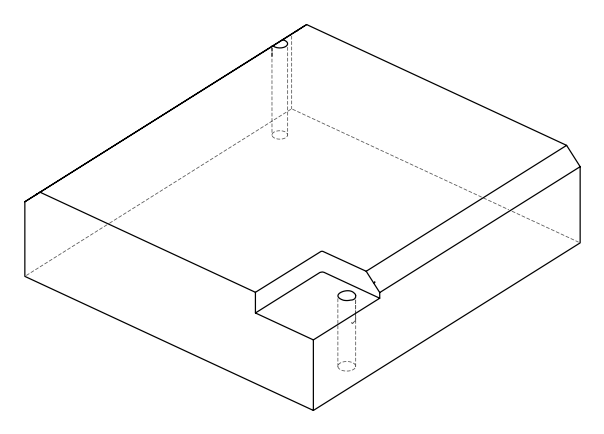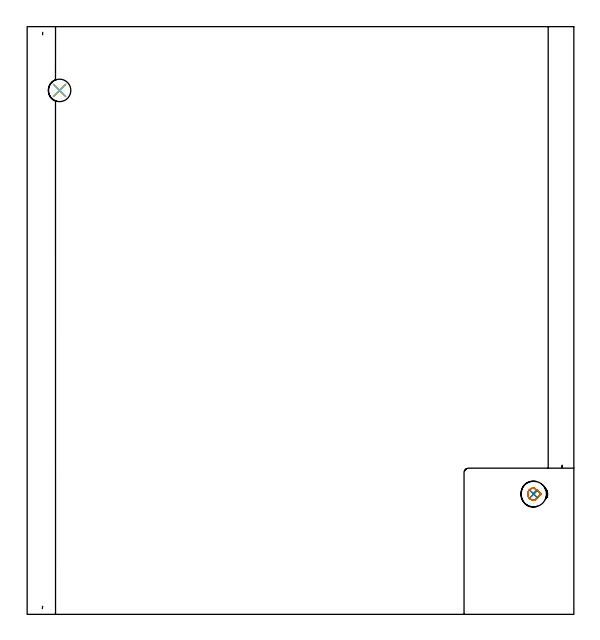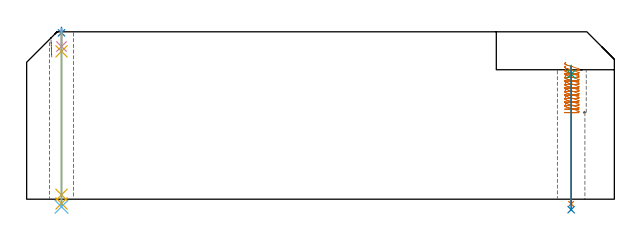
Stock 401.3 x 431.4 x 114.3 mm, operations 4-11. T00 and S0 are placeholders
(PLAN: 11 operations, 8 tool changes, 134.3 min)
(1 AREA_MILL | FG_CHAMFER_SURFACE | UGT0205_001 | 27.85 min | 93337 mm3)
(2 AREA_MILL_1 | FG_CHAMFER_SURFACE_1 | UGT0205_001 | 18.47 min | 58631 mm3)
(3 MILL_CORNER_NOTCH_RECTANGULAR | CORNER_NOTCH_RECTANGULAR | NXT0201_008 | Follow Part, ap 1.5, ae 75% | 83.98 min | 222568 mm3)
(4 MILL_SLOT_ROUND_PART | SLOT_PARTIAL_ROUND | NXT0201_013 | Follow Part, ap 2.5, ae 75% | 2.01 min | 8068 mm3)
(5 SPOT_DRILL | STEP1HOLE | NXT0321_9005460120000 | 0.03 min | 19 mm3)
(6 SPOT_DRILL_1 | STEP1HOLE_1 | NXT0321_9005460120000 | 0.05 min | 0 mm3)
(7 DRILL_BLIND_HOLE_INTO_CENTER | STEP1HOLE | NXT0301_038 | 0.05 min | 304 mm3)
(8 GUN_DRILL_THROUGH_HOLE | STEP1HOLE | UGT0307_002 | 0.55 min | 2939 mm3)
(9 SPADE_DRILL_TO_ENLARGE_THROUGH_HOLE | STEP1HOLE | UGT0306_007 | 0.49 min | 21007 mm3)
(10 DRILL_THROUGH_HOLE_INTO_CENTER | STEP1HOLE_1 | NXT0301_065 | 0.38 min | 4066 mm3)
(11 DRILL_TO_ENLARGE_THROUGH_HOLE | STEP1HOLE_1 | UGT0301_256 | 0.4 min | 12518 mm3)
(TOOL UGT0205_001 | Chamfer Mill 20 x 3 x 45 deg. | D20 FL50 Z2)
(TOOL NXT0201_008 | ENDMILL 6mm [2P460-0600-NA 1630] | D6 FL26 Z6)
(TOOL NXT0201_013 | ENDMILL 10mm | D10 FL30 Z4)
(TOOL NXT0321_9005460120000 | NC Spot Drill, 142deg, 12mm, Carbide, Uncoated | D12 PA142 FL30 Z2)
(TOOL NXT0301_038 | Carbide Drill 6.7mm [860.1-0670-034A1-MM 2214] | D6.7 PA140 FL53 Z2)
(TOOL UGT0307_002 | Gun Drill 6 mm | D6 PA130 FL24 Z1)
(TOOL UGT0306_007 | Spade Drill 16.5mm | D16.5 PA132 FL10 Z2)
(TOOL NXT0301_065 | Carbide Drill 9.4mm [860.1-0940-075A1-MM 2214] | D9.4 PA140 FL98 Z2)
(TOOL UGT0301_256 | Twist Drill 18.8 mm | D18.8 PA118 FL135 Z2)
(OP 4 MILL_SLOT_ROUND_PART)
G17 G21 G94 G90
T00 M6
G54
G17 G0 G90 X368.138 Y90.728 S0 M3
G43 Z124.3 H0
Z93.3
G94 G1 X367.868 Y90.296 Z93.164 F250.
X367.575 Y89.562 Z92.952
X367.417 Y88.788 Z92.74
X367.4 Y87.997 Z92.528
X367.525 Y87.216 Z92.316
X367.787 Y86.471 Z92.104
X367.928 Y86.209 Z92.025
X368.069 Y85.948 Z91.945
X368.575 Y85.292 Z91.723
X369.195 Y84.742 Z91.501
X369.906 Y84.317 Z91.279
X370.685 Y84.033 Z91.057
X371.502 Y83.9 Z90.835
X372.331 Y83.922 Z90.613
X372.622 Y83.978 Z90.534
X377.019 Y88.209 Z88.899
X377.098 Y88.391 Z88.845
X377.102 Y88.59 Z88.792
X377.03 Y88.774 Z88.739
X376.916 Y88.888 Z88.696
X374.611 Y90.763 Z87.9
X372.26 Y92.676 F500.
G3 X372.622 Y83.978 R-4.4
G1 X376.947 Y88.14
G3 X376.916 Y88.888 R0.5
G1 X374.611 Y90.763
X373.836 Y91.394
X371.942 Y89.067 F250.
G0 X368.138 Y90.728 Z90.9
G1 X367.868 Y90.296 Z90.764
X367.575 Y89.562 Z90.552
X367.417 Y88.788 Z90.34
X367.4 Y87.997 Z90.128
X367.525 Y87.216 Z89.916
X367.787 Y86.471 Z89.704
X367.928 Y86.209 Z89.625
X368.069 Y85.948 Z89.545
X368.575 Y85.292 Z89.323
X369.195 Y84.742 Z89.101
X369.906 Y84.317 Z88.879
X370.685 Y84.033 Z88.657
X371.502 Y83.9 Z88.435
X372.331 Y83.922 Z88.213
X372.622 Y83.978 Z88.134
X377.019 Y88.209 Z86.499
X377.098 Y88.391 Z86.445
X377.102 Y88.59 Z86.392
X377.03 Y88.774 Z86.339
X376.916 Y88.888 Z86.296
X374.611 Y90.763 Z85.5
X372.26 Y92.676 F500.
G3 X372.622 Y83.978 R-4.4
G1 X376.947 Y88.14
G3 X376.916 Y88.888 R0.5
G1 X374.611 Y90.763
X373.836 Y91.394
X371.942 Y89.067 F250.
G0 X368.138 Y90.728 Z88.5
G1 X367.868 Y90.296 Z88.364
X367.575 Y89.562 Z88.152
X367.417 Y88.788 Z87.94
X367.4 Y87.997 Z87.728
X367.525 Y87.216 Z87.516
X367.787 Y86.471 Z87.304
X367.928 Y86.209 Z87.225
X368.069 Y85.948 Z87.145
X368.575 Y85.292 Z86.923
X369.195 Y84.742 Z86.701
X369.906 Y84.317 Z86.479
X370.685 Y84.033 Z86.257
X371.502 Y83.9 Z86.035
X372.331 Y83.922 Z85.813
X372.622 Y83.978 Z85.734
X377.019 Y88.209 Z84.099
X377.098 Y88.391 Z84.045
X377.102 Y88.59 Z83.992
X377.03 Y88.774 Z83.939
X376.916 Y88.888 Z83.896
X374.611 Y90.763 Z83.1
X372.26 Y92.676 F500.
G3 X372.622 Y83.978 R-4.4
G1 X376.947 Y88.14
G3 X376.916 Y88.888 R0.5
G1 X374.611 Y90.763
X373.836 Y91.394
X371.942 Y89.067 F250.
G0 X368.138 Y90.728 Z86.1
G1 X367.868 Y90.296 Z85.964
X367.575 Y89.562 Z85.752
X367.417 Y88.788 Z85.54
X367.4 Y87.997 Z85.328
X367.525 Y87.216 Z85.116
X367.787 Y86.471 Z84.904
X367.928 Y86.209 Z84.825
X368.069 Y85.948 Z84.745
X368.575 Y85.292 Z84.523
X369.195 Y84.742 Z84.301
X369.906 Y84.317 Z84.079
X370.685 Y84.033 Z83.857
X371.502 Y83.9 Z83.635
X372.331 Y83.922 Z83.413
X372.622 Y83.978 Z83.334
X377.019 Y88.209 Z81.699
X377.098 Y88.391 Z81.645
X377.102 Y88.59 Z81.592
X377.03 Y88.774 Z81.539
X376.916 Y88.888 Z81.496
X374.611 Y90.763 Z80.7
X372.26 Y92.676 F500.
G3 X372.622 Y83.978 R-4.4
G1 X376.947 Y88.14
G3 X376.916 Y88.888 R0.5
G1 X374.611 Y90.763
X373.836 Y91.394
X371.942 Y89.067 F250.
G0 X368.138 Y90.728 Z83.7
G1 X367.868 Y90.296 Z83.564
X367.575 Y89.562 Z83.352
X367.417 Y88.788 Z83.14
X367.4 Y87.997 Z82.928
X367.525 Y87.216 Z82.716
X367.787 Y86.471 Z82.504
X367.928 Y86.209 Z82.425
X368.069 Y85.948 Z82.345
X368.575 Y85.292 Z82.123
X369.195 Y84.742 Z81.901
X369.906 Y84.317 Z81.679
X370.685 Y84.033 Z81.457
X371.502 Y83.9 Z81.235
X372.331 Y83.922 Z81.013
X372.622 Y83.978 Z80.934
X377.019 Y88.209 Z79.299
X377.098 Y88.391 Z79.245
X377.102 Y88.59 Z79.192
X377.03 Y88.774 Z79.139
X376.916 Y88.888 Z79.096
X374.611 Y90.763 Z78.3
X372.26 Y92.676 F500.
G3 X372.622 Y83.978 R-4.4
G1 X376.947 Y88.14
G3 X376.916 Y88.888 R0.5
G1 X374.611 Y90.763
X373.836 Y91.394
X371.942 Y89.067 F250.
G0 X368.138 Y90.728 Z81.3
G1 X367.868 Y90.296 Z81.164
X367.575 Y89.562 Z80.952
X367.417 Y88.788 Z80.74
X367.4 Y87.997 Z80.528
X367.525 Y87.216 Z80.316
X367.787 Y86.471 Z80.104
X367.928 Y86.209 Z80.025
X368.069 Y85.948 Z79.945
X368.575 Y85.292 Z79.723
X369.195 Y84.742 Z79.501
X369.906 Y84.317 Z79.279
X370.685 Y84.033 Z79.057
X371.502 Y83.9 Z78.835
X372.331 Y83.922 Z78.613
X372.622 Y83.978 Z78.534
X377.019 Y88.209 Z76.899
X377.098 Y88.391 Z76.845
X377.102 Y88.59 Z76.792
X377.03 Y88.774 Z76.739
X376.916 Y88.888 Z76.696
X374.611 Y90.763 Z75.9
X372.26 Y92.676 F500.
G3 X372.622 Y83.978 R-4.4
G1 X376.947 Y88.14
G3 X376.916 Y88.888 R0.5
G1 X374.611 Y90.763
X373.836 Y91.394
X371.942 Y89.067 F250.
G0 X368.138 Y90.728 Z78.9
G1 X367.868 Y90.296 Z78.764
X367.575 Y89.562 Z78.552
X367.417 Y88.788 Z78.34
X367.4 Y87.997 Z78.128
X367.525 Y87.216 Z77.916
X367.787 Y86.471 Z77.704
X367.928 Y86.209 Z77.625
X368.069 Y85.948 Z77.545
X368.575 Y85.292 Z77.323
X369.195 Y84.742 Z77.101
X369.906 Y84.317 Z76.879
X370.685 Y84.033 Z76.657
X371.502 Y83.9 Z76.435
X372.331 Y83.922 Z76.213
X372.622 Y83.978 Z76.134
X377.019 Y88.209 Z74.499
X377.098 Y88.391 Z74.445
X377.102 Y88.59 Z74.392
X377.03 Y88.774 Z74.339
X376.916 Y88.888 Z74.296
X374.611 Y90.763 Z73.5
X372.26 Y92.676 F500.
G3 X372.622 Y83.978 R-4.4
G1 X376.947 Y88.14
G3 X376.916 Y88.888 R0.5
G1 X374.611 Y90.763
X373.836 Y91.394
X371.942 Y89.067 F250.
G0 X368.138 Y90.728 Z76.5
G1 X367.868 Y90.296 Z76.364
X367.575 Y89.562 Z76.152
X367.417 Y88.788 Z75.94
X367.4 Y87.997 Z75.728
X367.525 Y87.216 Z75.516
X367.787 Y86.471 Z75.304
X367.928 Y86.209 Z75.225
X368.069 Y85.948 Z75.145
X368.575 Y85.292 Z74.923
X369.195 Y84.742 Z74.701
X369.906 Y84.317 Z74.479
X370.685 Y84.033 Z74.257
X371.502 Y83.9 Z74.035
X372.331 Y83.922 Z73.813
X372.622 Y83.978 Z73.734
X377.019 Y88.209 Z72.099
X377.098 Y88.391 Z72.045
X377.102 Y88.59 Z71.992
X377.03 Y88.774 Z71.939
X376.916 Y88.888 Z71.896
X374.611 Y90.763 Z71.1
X372.26 Y92.676 F500.
G3 X372.622 Y83.978 R-4.4
G1 X376.947 Y88.14
G3 X376.916 Y88.888 R0.5
G1 X374.611 Y90.763
X373.836 Y91.394
X371.942 Y89.067 F250.
G0 X368.138 Y90.728 Z74.1
G1 X367.868 Y90.296 Z73.964
X367.575 Y89.562 Z73.752
X367.417 Y88.788 Z73.54
X367.4 Y87.997 Z73.328
X367.525 Y87.216 Z73.116
X367.787 Y86.471 Z72.904
X367.928 Y86.209 Z72.825
X368.069 Y85.948 Z72.745
X368.575 Y85.292 Z72.523
X369.195 Y84.742 Z72.301
X369.906 Y84.317 Z72.079
X370.685 Y84.033 Z71.857
X371.502 Y83.9 Z71.635
X372.331 Y83.922 Z71.413
X372.622 Y83.978 Z71.334
X377.019 Y88.209 Z69.699
X377.098 Y88.391 Z69.645
X377.102 Y88.59 Z69.592
X377.03 Y88.774 Z69.539
X376.916 Y88.888 Z69.496
X374.611 Y90.763 Z68.7
X372.26 Y92.676 F500.
G3 X372.622 Y83.978 R-4.4
G1 X376.947 Y88.14
G3 X376.916 Y88.888 R0.5
G1 X374.611 Y90.763
X373.836 Y91.394
X371.942 Y89.067 F250.
G0 X368.138 Y90.728 Z71.7
G1 X367.868 Y90.296 Z71.564
X367.575 Y89.562 Z71.352
X367.417 Y88.788 Z71.14
X367.4 Y87.997 Z70.928
X367.525 Y87.216 Z70.716
X367.787 Y86.471 Z70.504
X367.928 Y86.209 Z70.425
X368.069 Y85.948 Z70.345
X368.575 Y85.292 Z70.123
X369.195 Y84.742 Z69.901
X369.906 Y84.317 Z69.679
X370.685 Y84.033 Z69.457
X371.502 Y83.9 Z69.235
X372.331 Y83.922 Z69.013
X372.622 Y83.978 Z68.934
X377.019 Y88.209 Z67.299
X377.098 Y88.391 Z67.245
X377.102 Y88.59 Z67.192
X377.03 Y88.774 Z67.139
X376.916 Y88.888 Z67.096
X374.611 Y90.763 Z66.3
X372.26 Y92.676 F500.
G3 X372.622 Y83.978 R-4.4
G1 X376.947 Y88.14
G3 X376.916 Y88.888 R0.5
G1 X374.611 Y90.763
X373.836 Y91.394
X371.942 Y89.067 F250.
G0 X368.138 Y90.728 Z69.3
G1 X367.868 Y90.296 Z69.164
X367.575 Y89.562 Z68.952
X367.417 Y88.788 Z68.74
X367.4 Y87.997 Z68.528
X367.525 Y87.216 Z68.316
X367.787 Y86.471 Z68.104
X367.928 Y86.209 Z68.025
X368.069 Y85.948 Z67.945
X368.575 Y85.292 Z67.723
X369.195 Y84.742 Z67.501
X369.906 Y84.317 Z67.279
X370.685 Y84.033 Z67.057
X371.502 Y83.9 Z66.835
X372.331 Y83.922 Z66.613
X372.622 Y83.978 Z66.534
X377.019 Y88.209 Z64.899
X377.098 Y88.391 Z64.845
X377.102 Y88.59 Z64.792
X377.03 Y88.774 Z64.739
X376.916 Y88.888 Z64.696
X374.611 Y90.763 Z63.9
X372.26 Y92.676 F500.
G3 X372.622 Y83.978 R-4.4
G1 X376.947 Y88.14
G3 X376.916 Y88.888 R0.5
G1 X374.611 Y90.763
X373.836 Y91.394
X371.942 Y89.067 F250.
G0 X368.138 Y90.728 Z66.9
G1 X367.868 Y90.296 Z66.764
X367.575 Y89.562 Z66.552
X367.417 Y88.788 Z66.34
X367.4 Y87.997 Z66.128
X367.525 Y87.216 Z65.916
X367.787 Y86.471 Z65.704
X367.928 Y86.209 Z65.625
X368.069 Y85.948 Z65.545
X368.575 Y85.292 Z65.323
X369.195 Y84.742 Z65.101
X369.906 Y84.317 Z64.879
X370.685 Y84.033 Z64.657
X371.502 Y83.9 Z64.435
X372.331 Y83.922 Z64.213
X372.622 Y83.978 Z64.134
X377.019 Y88.209 Z62.499
X377.098 Y88.391 Z62.445
X377.102 Y88.59 Z62.392
X377.03 Y88.774 Z62.339
X376.916 Y88.888 Z62.296
X374.611 Y90.763 Z61.5
X372.26 Y92.676 F500.
G3 X372.622 Y83.978 R-4.4
G1 X376.947 Y88.14
G3 X376.916 Y88.888 R0.5
G1 X374.611 Y90.763
X373.836 Y91.394
X371.942 Y89.067 F250.
G0 X368.138 Y90.728 Z64.5
G1 X367.868 Y90.296 Z64.364
X367.575 Y89.562 Z64.152
X367.417 Y88.788 Z63.94
X367.4 Y87.997 Z63.728
X367.525 Y87.216 Z63.516
X367.787 Y86.471 Z63.304
X367.928 Y86.209 Z63.225
X368.069 Y85.948 Z63.145
X368.575 Y85.292 Z62.923
X369.195 Y84.742 Z62.701
X369.906 Y84.317 Z62.479
X370.685 Y84.033 Z62.257
X371.502 Y83.9 Z62.035
X372.331 Y83.922 Z61.813
X372.622 Y83.978 Z61.734
X377.019 Y88.209 Z60.099
X377.098 Y88.391 Z60.045
X377.102 Y88.59 Z59.992
X377.03 Y88.774 Z59.939
X376.916 Y88.888 Z59.896
X374.611 Y90.763 Z59.1
X372.26 Y92.676 F500.
G3 X372.622 Y83.978 R-4.4
G1 X376.947 Y88.14
G3 X376.916 Y88.888 R0.5
G1 X374.611 Y90.763
X373.836 Y91.394
X371.942 Y89.067 F250.
G0 Z124.3
M5
M2
(OP 5 SPOT_DRILL)
G17 G21 G94 G90
T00 M6
G54
G17 G0 G90 X23.8 Y384.6 S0 M3
G43 Z124.3 H0
G94 G81 G98 Z113.59 F250. R117.3
G80
M5
M2
(OP 6 SPOT_DRILL_1)
G17 G21 G94 G90
T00 M6
G54
G17 G0 G90 X371.8 Y88.3 S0 M3
G43 Z124.3 H0
G94 G81 G98 Z85.4 F250. R91.4
G80
M5
M2
(OP 7 DRILL_BLIND_HOLE_INTO_CENTER)
G17 G21 G94 G90
T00 M6
G54
G17 G0 G90 X23.8 Y384.6 S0 M3
G43 Z124.3 H1
G94 G81 G98 Z104.25 F250. R116.3
G80
M5
M2
(OP 8 GUN_DRILL_THROUGH_HOLE)
G17 G21 G94 G90
T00 M6
G54
G17 G0 G90 X23.8 Y384.6 M8
G43 Z124.3 H0
Z114.004
S716 M3
G94 G1 Z100.943 F125. M26
G4 X.084
Z3. F250.
G4 X.084
Z-2.899 F125.
G4 X.084
M5
M9
G0 Z114.004
Z124.3
M2
(OP 9 SPADE_DRILL_TO_ENLARGE_THROUGH_HOLE)
G17 G21 G94 G90
T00 M6
G54
G17 G0 G90 X23.8 Y384.6 S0 M3
G43 Z124.3 H0
G94 G73 G98 Z-5.173 F250. Q14.934 R116.3
G80
M5
M2
(OP 10 DRILL_THROUGH_HOLE_INTO_CENTER)
G17 G21 G94 G90
T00 M6
G54
G17 G0 G90 X371.8 Y88.3 S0 M3
G43 Z124.3 H1
G94 G73 G98 Z-3.211 F250. Q9.161 R90.4
G80
M5
M2
(OP 11 DRILL_TO_ENLARGE_THROUGH_HOLE)
G17 G21 G94 G90
T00 M6
G54
G17 G0 G90 X371.8 Y88.3 S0 M3
G43 Z124.3 H0
G94 G73 G98 Z-7.148 F250. Q15.925 R90.4
G80
M5
M2
